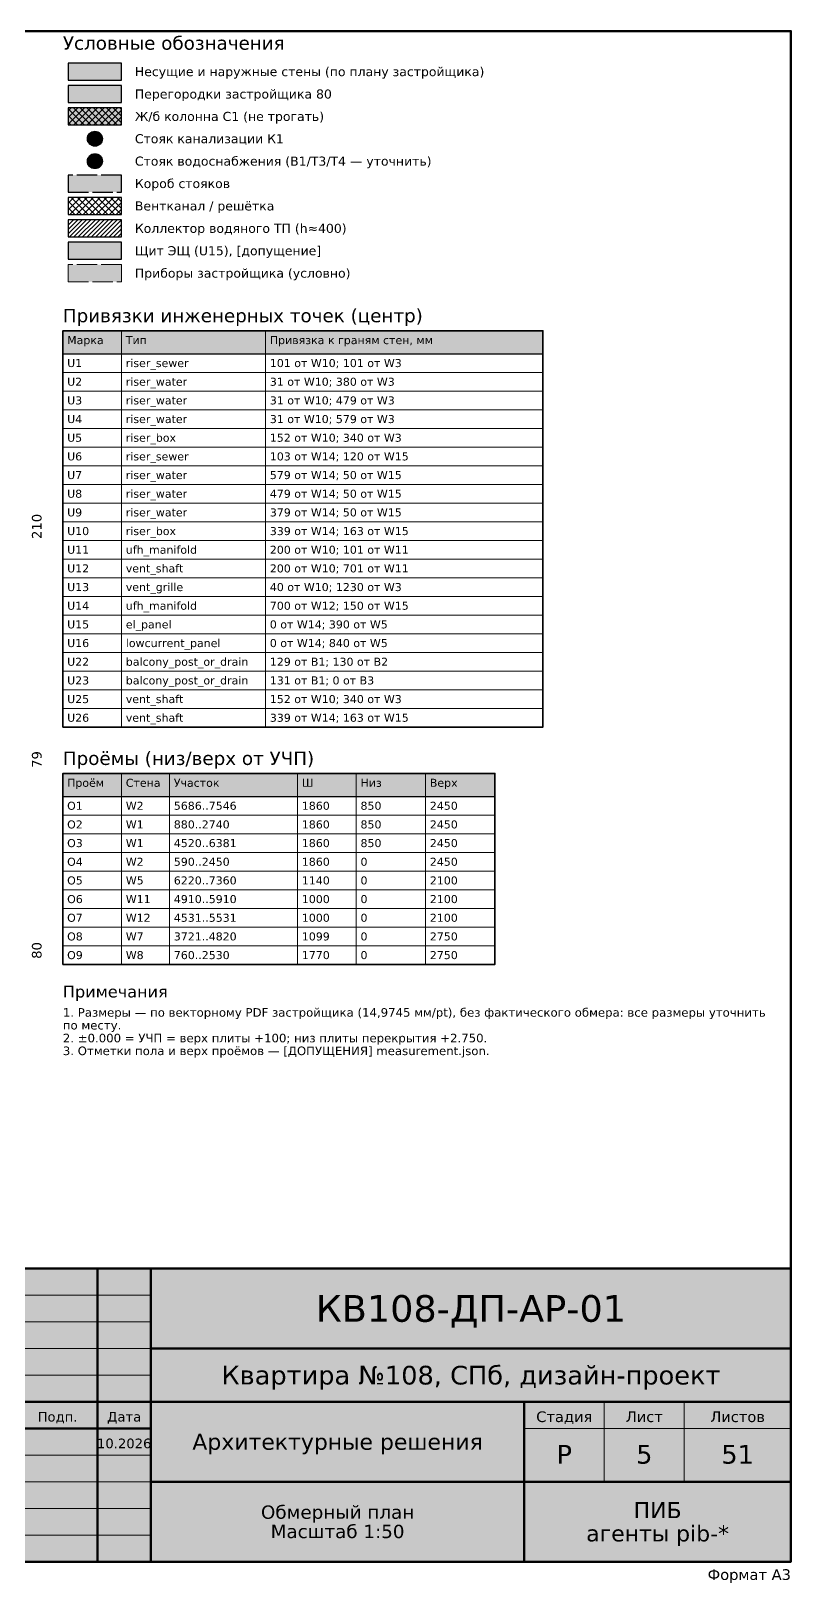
# Model space of a CAD drawing. Header units: millimetres. Extents: x 1000 to 20750, y 51 to 14600.
# Drawn here: x 13627 to 20750, y 51 to 14600 of the extents above; entities that cross this region are included whole.
import ezdxf
from ezdxf.enums import TextEntityAlignment as Align

# ---------------------------------------------------------------- set-up
doc = ezdxf.new("R2010")
doc.units = ezdxf.units.MM
doc.linetypes.add('DASHED', pattern=[1.524, 1.27, -0.254])
for name, color, linetype in [('DIM', 7, 'CONTINUOUS'), ('FRAME', 7, 'CONTINUOUS'), ('TEXT', 7, 'CONTINUOUS')]:
    doc.layers.add(name, color=color, linetype=linetype)
doc.styles.add('GOST', font='DejaVuSans.ttf')

msp = doc.modelspace()

# ---------------------------------------------------------------- hatches: boundary and pattern name
at = {"layer": 'FRAME', "true_color": 0xffffff}
h = msp.add_hatch(color=7, dxfattribs=at)
h.dxf.hatch_style = 1
h.paths.add_polyline_path([(11500, 250), (20750, 250), (20750, 3000), (11500, 3000)])
at = {"layer": 'TEXT', "true_color": 0x262626}
h = msp.add_hatch(color=7, dxfattribs=at)
h.dxf.hatch_style = 1
h.paths.add_polyline_path([(13975, 14140), (14475, 14140), (14475, 14300), (13975, 14300)])
at = {"layer": 'TEXT', "true_color": 0x6e6e6e}
h = msp.add_hatch(color=7, dxfattribs=at)
h.dxf.hatch_style = 1
h.paths.add_polyline_path([(13975, 13930), (14475, 13930), (14475, 14090), (13975, 14090)])
at = {"layer": 'TEXT', "true_color": 0x333333}
h = msp.add_hatch(dxfattribs=at)
h.set_pattern_fill('ANSI37', scale=13.75)
h.paths.add_polyline_path([(13975, 13720), (14475, 13720), (14475, 13880), (13975, 13880)])
at = {"layer": 'TEXT', "true_color": 0xd9d9d9, "transparency": 33554559}
h = msp.add_hatch(color=7, dxfattribs=at)
h.dxf.hatch_style = 1
h.paths.add_polyline_path([(13975, 13720), (14475, 13720), (14475, 13880), (13975, 13880)])
at = {"layer": 'TEXT', "true_color": 0xffffff}
h = msp.add_hatch(color=7, dxfattribs=at)
h.dxf.hatch_style = 1
edge = h.paths.add_edge_path()
edge.add_arc((14225, 13590), 70, 0, 360)
at = {"layer": 'TEXT', "true_color": 0x6b3d1f}
h = msp.add_hatch(color=7, dxfattribs=at)
h.dxf.hatch_style = 1
edge = h.paths.add_edge_path()
edge.add_arc((14225, 13590), 31.5, 0, 360)
at = {"layer": 'TEXT', "true_color": 0xffffff}
h = msp.add_hatch(color=7, dxfattribs=at)
h.dxf.hatch_style = 1
edge = h.paths.add_edge_path()
edge.add_arc((14225, 13380), 70, 0, 360)
h = msp.add_hatch(color=7, dxfattribs=at)
h.dxf.hatch_style = 1
h.paths.add_polyline_path([(13975, 13090), (14475, 13090), (14475, 13250), (13975, 13250)])
at = {"layer": 'TEXT', "true_color": 0xd35400}
h = msp.add_hatch(dxfattribs=at)
h.set_pattern_fill('ANSI37', scale=13.75)
h.paths.add_polyline_path([(13975, 12880), (14475, 12880), (14475, 13040), (13975, 13040)])
at = {"layer": 'TEXT', "true_color": 0x2e8b57}
h = msp.add_hatch(dxfattribs=at)
h.set_pattern_fill('ANSI31', scale=9.16667)
h.paths.add_polyline_path([(13975, 12670), (14475, 12670), (14475, 12830), (13975, 12830)])
at = {"layer": 'TEXT', "true_color": 0xc0392b}
h = msp.add_hatch(color=7, dxfattribs=at)
h.dxf.hatch_style = 1
h.paths.add_polyline_path([(13975, 12460), (14475, 12460), (14475, 12620), (13975, 12620)])
at = {"layer": 'TEXT', "true_color": 0xffffff}
h = msp.add_hatch(color=7, dxfattribs=at)
h.dxf.hatch_style = 1
h.paths.add_polyline_path([(13975, 12250), (14475, 12250), (14475, 12410), (13975, 12410)])
at = {"layer": 'TEXT', "true_color": 0xe6e6e6}
h = msp.add_hatch(color=7, dxfattribs=at)
h.dxf.hatch_style = 1
h.paths.add_polyline_path([(13925, 11575), (18425, 11575), (18425, 11790), (13925, 11790)])
h = msp.add_hatch(color=7, dxfattribs=at)
h.dxf.hatch_style = 1
h.paths.add_polyline_path([(13925, 7425), (17975, 7425), (17975, 7640), (13925, 7640)])

# ---------------------------------------------------------------- linework, layer by layer
at = {"layer": 'FRAME', "color": 7, "lineweight": 50}
for points in [[(1000, 250), (20750, 250), (20750, 14600), (1000, 14600)], [(11500, 250), (20750, 250), (20750, 3000), (11500, 3000)]]:
    msp.add_lwpolyline(points, close=True, dxfattribs=at)
for points in [[(14250, 250), (14250, 3000)], [(14750, 250), (14750, 3000)], [(14750, 2250), (20750, 2250)], [(11500, 1750), (14750, 1750)], [(14750, 1750), (20750, 1750)], [(18250, 250), (18250, 1750)], [(11500, 1500), (14750, 1500)], [(14750, 1000), (20750, 1000)]]:
    msp.add_lwpolyline(points, dxfattribs=at)
at = {"layer": 'FRAME', "color": 7, "lineweight": 20}
for points in [[(11500, 2750), (14750, 2750)], [(11500, 2500), (14750, 2500)], [(11500, 2250), (14750, 2250)], [(11500, 2000), (14750, 2000)], [(19000, 1000), (19000, 1750)], [(19750, 1000), (19750, 1750)], [(18250, 1500), (20750, 1500)], [(11500, 1250), (14750, 1250)], [(11500, 1000), (14750, 1000)], [(11500, 750), (14750, 750)], [(11500, 500), (14750, 500)]]:
    msp.add_lwpolyline(points, dxfattribs=at)
at = {"layer": 'TEXT', "color": 7, "lineweight": 30}
for points in [[(13975, 14140), (14475, 14140), (14475, 14300), (13975, 14300)], [(13975, 13930), (14475, 13930), (14475, 14090), (13975, 14090)], [(13975, 13720), (14475, 13720), (14475, 13880), (13975, 13880)]]:
    msp.add_lwpolyline(points, close=True, dxfattribs=at)
at = {"layer": 'TEXT', "linetype": 'DASHED', "lineweight": 25, "ltscale": 150, "true_color": 0x8a8a8a}
msp.add_lwpolyline([(13975, 13090), (14475, 13090), (14475, 13250), (13975, 13250)], close=True, dxfattribs=at)
at = {"layer": 'TEXT', "lineweight": 30, "true_color": 0xd35400}
msp.add_lwpolyline([(13975, 12880), (14475, 12880), (14475, 13040), (13975, 13040)], close=True, dxfattribs=at)
at = {"layer": 'TEXT', "lineweight": 30, "true_color": 0x2e8b57}
msp.add_lwpolyline([(13975, 12670), (14475, 12670), (14475, 12830), (13975, 12830)], close=True, dxfattribs=at)
at = {"layer": 'TEXT', "lineweight": 30, "true_color": 0xc0392b}
msp.add_lwpolyline([(13975, 12460), (14475, 12460), (14475, 12620), (13975, 12620)], close=True, dxfattribs=at)
at = {"layer": 'TEXT', "linetype": 'DASHED', "lineweight": 15, "ltscale": 150, "true_color": 0x8a8a8a}
msp.add_lwpolyline([(13975, 12250), (14475, 12250), (14475, 12410), (13975, 12410)], close=True, dxfattribs=at)
at = {"layer": 'TEXT', "color": 7, "lineweight": 25}
for points in [[(13925, 11575), (18425, 11575), (18425, 11790), (13925, 11790)], [(13925, 7425), (17975, 7425), (17975, 7640), (13925, 7640)]]:
    msp.add_lwpolyline(points, close=True, dxfattribs=at)
at = {"layer": 'TEXT', "color": 7, "lineweight": 15}
for points in [[(13925, 11790), (13925, 11575)], [(14475, 11790), (14475, 11575)], [(15825, 11790), (15825, 11575)], [(18425, 11790), (18425, 11575)], [(13925, 11575), (13925, 11400)], [(14475, 11575), (14475, 11400)], [(15825, 11575), (15825, 11400)], [(18425, 11575), (18425, 11400)], [(13925, 11400), (13925, 11225)], [(14475, 11400), (14475, 11225)], [(15825, 11400), (15825, 11225)], [(18425, 11400), (18425, 11225)], [(13925, 11225), (13925, 11050)], [(14475, 11225), (14475, 11050)], [(15825, 11225), (15825, 11050)], [(18425, 11225), (18425, 11050)], [(13925, 11050), (13925, 10875)], [(14475, 11050), (14475, 10875)], [(15825, 11050), (15825, 10875)], [(18425, 11050), (18425, 10875)], [(13925, 10875), (13925, 10700)], [(14475, 10875), (14475, 10700)], [(15825, 10875), (15825, 10700)], [(18425, 10875), (18425, 10700)], [(13925, 10700), (13925, 10525)], [(14475, 10700), (14475, 10525)], [(15825, 10700), (15825, 10525)], [(18425, 10700), (18425, 10525)], [(13925, 10525), (13925, 10350)], [(14475, 10525), (14475, 10350)], [(15825, 10525), (15825, 10350)], [(18425, 10525), (18425, 10350)], [(13925, 10350), (13925, 10175)], [(14475, 10350), (14475, 10175)], [(15825, 10350), (15825, 10175)], [(18425, 10350), (18425, 10175)], [(13925, 10175), (13925, 10000)], [(14475, 10175), (14475, 10000)], [(15825, 10175), (15825, 10000)], [(18425, 10175), (18425, 10000)], [(13925, 10000), (13925, 9825)], [(14475, 10000), (14475, 9825)], [(15825, 10000), (15825, 9825)], [(18425, 10000), (18425, 9825)], [(13925, 9825), (13925, 9650)], [(14475, 9825), (14475, 9650)], [(15825, 9825), (15825, 9650)], [(18425, 9825), (18425, 9650)], [(13925, 9650), (13925, 9475)], [(14475, 9650), (14475, 9475)], [(15825, 9650), (15825, 9475)], [(18425, 9650), (18425, 9475)], [(13925, 9475), (13925, 9300)], [(14475, 9475), (14475, 9300)], [(15825, 9475), (15825, 9300)], [(18425, 9475), (18425, 9300)], [(13925, 9300), (13925, 9125)], [(14475, 9300), (14475, 9125)], [(15825, 9300), (15825, 9125)], [(18425, 9300), (18425, 9125)], [(13925, 9125), (13925, 8950)], [(14475, 9125), (14475, 8950)], [(15825, 9125), (15825, 8950)], [(18425, 9125), (18425, 8950)], [(13925, 8950), (13925, 8775)], [(14475, 8950), (14475, 8775)], [(15825, 8950), (15825, 8775)], [(18425, 8950), (18425, 8775)], [(13925, 8775), (13925, 8600)], [(14475, 8775), (14475, 8600)], [(15825, 8775), (15825, 8600)], [(18425, 8775), (18425, 8600)], [(13925, 8600), (13925, 8425)], [(14475, 8600), (14475, 8425)], [(15825, 8600), (15825, 8425)], [(18425, 8600), (18425, 8425)], [(13925, 8425), (13925, 8250)], [(14475, 8425), (14475, 8250)], [(15825, 8425), (15825, 8250)], [(18425, 8425), (18425, 8250)], [(13925, 8250), (13925, 8075)], [(14475, 8250), (14475, 8075)], [(15825, 8250), (15825, 8075)], [(18425, 8250), (18425, 8075)], [(13925, 7640), (13925, 7425)], [(14475, 7640), (14475, 7425)], [(14925, 7640), (14925, 7425)], [(16125, 7640), (16125, 7425)], [(16675, 7640), (16675, 7425)], [(17325, 7640), (17325, 7425)], [(17975, 7640), (17975, 7425)], [(13925, 7425), (13925, 7250)], [(14475, 7425), (14475, 7250)], [(14925, 7425), (14925, 7250)], [(16125, 7425), (16125, 7250)], [(16675, 7425), (16675, 7250)], [(17325, 7425), (17325, 7250)], [(17975, 7425), (17975, 7250)], [(13925, 7250), (13925, 7075)], [(14475, 7250), (14475, 7075)], [(14925, 7250), (14925, 7075)], [(16125, 7250), (16125, 7075)], [(16675, 7250), (16675, 7075)], [(17325, 7250), (17325, 7075)], [(17975, 7250), (17975, 7075)], [(13925, 7075), (13925, 6900)], [(14475, 7075), (14475, 6900)], [(14925, 7075), (14925, 6900)], [(16125, 7075), (16125, 6900)], [(16675, 7075), (16675, 6900)], [(17325, 7075), (17325, 6900)], [(17975, 7075), (17975, 6900)], [(13925, 6900), (13925, 6725)], [(14475, 6900), (14475, 6725)], [(14925, 6900), (14925, 6725)], [(16125, 6900), (16125, 6725)], [(16675, 6900), (16675, 6725)], [(17325, 6900), (17325, 6725)], [(17975, 6900), (17975, 6725)], [(13925, 6725), (13925, 6550)], [(14475, 6725), (14475, 6550)], [(14925, 6725), (14925, 6550)], [(16125, 6725), (16125, 6550)], [(16675, 6725), (16675, 6550)], [(17325, 6725), (17325, 6550)], [(17975, 6725), (17975, 6550)], [(13925, 6550), (13925, 6375)], [(14475, 6550), (14475, 6375)], [(14925, 6550), (14925, 6375)], [(16125, 6550), (16125, 6375)], [(16675, 6550), (16675, 6375)], [(17325, 6550), (17325, 6375)], [(17975, 6550), (17975, 6375)], [(13925, 6375), (13925, 6200)], [(14475, 6375), (14475, 6200)], [(14925, 6375), (14925, 6200)], [(16125, 6375), (16125, 6200)], [(16675, 6375), (16675, 6200)], [(17325, 6375), (17325, 6200)], [(17975, 6375), (17975, 6200)], [(13925, 6200), (13925, 6025)], [(14475, 6200), (14475, 6025)], [(14925, 6200), (14925, 6025)], [(16125, 6200), (16125, 6025)], [(16675, 6200), (16675, 6025)], [(17325, 6200), (17325, 6025)], [(17975, 6200), (17975, 6025)], [(13925, 6025), (13925, 5850)], [(14475, 6025), (14475, 5850)], [(14925, 6025), (14925, 5850)], [(16125, 6025), (16125, 5850)], [(16675, 6025), (16675, 5850)], [(17325, 6025), (17325, 5850)], [(17975, 6025), (17975, 5850)]]:
    msp.add_lwpolyline(points, dxfattribs=at)
at = {"layer": 'TEXT', "color": 7, "lineweight": 35}
for points in [[(13925, 8075), (18425, 8075), (18425, 11790), (13925, 11790)], [(13925, 5850), (17975, 5850), (17975, 7640), (13925, 7640)]]:
    msp.add_lwpolyline(points, close=True, dxfattribs=at)
at = {"layer": 'TEXT', "color": 7, "lineweight": 15}
for points in [[(13925, 11400), (18425, 11400), (18425, 11575), (13925, 11575)], [(13925, 11225), (18425, 11225), (18425, 11400), (13925, 11400)], [(13925, 11050), (18425, 11050), (18425, 11225), (13925, 11225)], [(13925, 10875), (18425, 10875), (18425, 11050), (13925, 11050)], [(13925, 10700), (18425, 10700), (18425, 10875), (13925, 10875)], [(13925, 10525), (18425, 10525), (18425, 10700), (13925, 10700)], [(13925, 10350), (18425, 10350), (18425, 10525), (13925, 10525)], [(13925, 10175), (18425, 10175), (18425, 10350), (13925, 10350)], [(13925, 10000), (18425, 10000), (18425, 10175), (13925, 10175)], [(13925, 9825), (18425, 9825), (18425, 10000), (13925, 10000)], [(13925, 9650), (18425, 9650), (18425, 9825), (13925, 9825)], [(13925, 9475), (18425, 9475), (18425, 9650), (13925, 9650)], [(13925, 9300), (18425, 9300), (18425, 9475), (13925, 9475)], [(13925, 9125), (18425, 9125), (18425, 9300), (13925, 9300)], [(13925, 8950), (18425, 8950), (18425, 9125), (13925, 9125)], [(13925, 8775), (18425, 8775), (18425, 8950), (13925, 8950)], [(13925, 8600), (18425, 8600), (18425, 8775), (13925, 8775)], [(13925, 8425), (18425, 8425), (18425, 8600), (13925, 8600)], [(13925, 8250), (18425, 8250), (18425, 8425), (13925, 8425)], [(13925, 8075), (18425, 8075), (18425, 8250), (13925, 8250)], [(13925, 7250), (17975, 7250), (17975, 7425), (13925, 7425)], [(13925, 7075), (17975, 7075), (17975, 7250), (13925, 7250)], [(13925, 6900), (17975, 6900), (17975, 7075), (13925, 7075)], [(13925, 6725), (17975, 6725), (17975, 6900), (13925, 6900)], [(13925, 6550), (17975, 6550), (17975, 6725), (13925, 6725)], [(13925, 6375), (17975, 6375), (17975, 6550), (13925, 6550)], [(13925, 6200), (17975, 6200), (17975, 6375), (13925, 6375)], [(13925, 6025), (17975, 6025), (17975, 6200), (13925, 6200)], [(13925, 5850), (17975, 5850), (17975, 6025), (13925, 6025)]]:
    msp.add_lwpolyline(points, close=True, dxfattribs=at)
at = {"layer": 'TEXT', "lineweight": 30, "true_color": 0x6b3d1f}
msp.add_circle((14225, 13590), 70, dxfattribs=at)
at = {"layer": 'TEXT', "lineweight": 13, "true_color": 0x6b3d1f}
msp.add_circle((14225, 13590), 31.5, dxfattribs=at)
at = {"layer": 'TEXT', "lineweight": 30, "true_color": 0x1f6fd6}
msp.add_circle((14225, 13380), 70, dxfattribs=at)

# ---------------------------------------------------------------- texts
at = {"layer": 'DIM', "color": 7, "style": 'GOST'}
for s, p in [('210', (13725, 9956)), ('79', (13725, 7771)), ('80', (13725, 5981))]:
    msp.add_text(s, height=90, rotation=90, dxfattribs=at).set_placement(p, align=Align.CENTER)
at = {"layer": 'FRAME', "color": 7, "style": 'GOST'}
for s, height, p in [('КВ108-ДП-АР-01', 250, (17750, 2500)), ('Квартира №108, СПб, дизайн-проект', 175, (17750, 1912)), ('Подп.', 90, (13875, 1565)), ('Дата', 90, (14500, 1565)), ('Стадия', 100, (18625, 1560)), ('Лист', 100, (19375, 1560)), ('Листов', 100, (20250, 1560)), ('10.2026', 90, (14500, 1315)), ('Архитектурные решения', 150, (16500, 1300)), ('Р', 175, (18625, 1170)), ('5', 175, (19375, 1170)), ('51', 175, (20250, 1170)), ('Обмерный план', 125, (16500, 653)), ('ПИБ', 150, (19500, 659)), ('Масштаб 1:50', 125, (16500, 472)), ('агенты pib-*', 150, (19500, 441))]:
    msp.add_text(s, height=height, dxfattribs=at).set_placement(p, align=Align.CENTER)
msp.add_text('Формат A3', height=100, dxfattribs=at).set_placement((20750, 80), align=Align.RIGHT)
at = {"layer": 'TEXT', "color": 7, "style": 'GOST'}
for s, height, p in [('Условные обозначения', 125, (13925, 14425)), ('Несущие и наружные стены (по плану застройщика)', 85, (14600, 14177)), ('Перегородки застройщика 80', 85, (14600, 13967)), ('Ж/б колонна C1 (не трогать)', 85, (14600, 13757)), ('Стояк канализации К1', 85, (14600, 13548)), ('Стояк водоснабжения (В1/Т3/Т4 — уточнить)', 85, (14600, 13338)), ('Короб стояков', 85, (14600, 13128)), ('Вентканал / решётка', 85, (14600, 12918)), ('Коллектор водяного ТП (h≈400)', 85, (14600, 12708)), ('Щит ЭЩ (U15), [допущение]', 85, (14600, 12498)), ('Приборы застройщика (условно)', 85, (14600, 12288)), ('Привязки инженерных точек (центр)', 125, (13925, 11870)), ('Марка', 75, (13965, 11665)), ('Тип', 75, (14515, 11665)), ('Привязка к граням стен, мм', 75, (15865, 11665)), ('U1', 75, (13965, 11450)), ('riser_sewer', 75, (14515, 11450)), ('101 от W10; 101 от W3', 75, (15865, 11450)), ('U2', 75, (13965, 11275)), ('riser_water', 75, (14515, 11275)), ('31 от W10; 380 от W3', 75, (15865, 11275)), ('U3', 75, (13965, 11100)), ('riser_water', 75, (14515, 11100)), ('31 от W10; 479 от W3', 75, (15865, 11100)), ('U4', 75, (13965, 10925)), ('riser_water', 75, (14515, 10925)), ('31 от W10; 579 от W3', 75, (15865, 10925)), ('U5', 75, (13965, 10750)), ('riser_box', 75, (14515, 10750)), ('152 от W10; 340 от W3', 75, (15865, 10750)), ('U6', 75, (13965, 10575)), ('riser_sewer', 75, (14515, 10575)), ('103 от W14; 120 от W15', 75, (15865, 10575)), ('U7', 75, (13965, 10400)), ('riser_water', 75, (14515, 10400)), ('579 от W14; 50 от W15', 75, (15865, 10400)), ('U8', 75, (13965, 10225)), ('riser_water', 75, (14515, 10225)), ('479 от W14; 50 от W15', 75, (15865, 10225)), ('U9', 75, (13965, 10050)), ('riser_water', 75, (14515, 10050)), ('379 от W14; 50 от W15', 75, (15865, 10050)), ('U10', 75, (13965, 9875)), ('riser_box', 75, (14515, 9875)), ('339 от W14; 163 от W15', 75, (15865, 9875)), ('U11', 75, (13965, 9700)), ('ufh_manifold', 75, (14515, 9700)), ('200 от W10; 101 от W11', 75, (15865, 9700)), ('vent_shaft', 75, (14515, 9525)), ('U12', 75, (13965, 9525)), ('200 от W10; 701 от W11', 75, (15865, 9525)), ('U13', 75, (13965, 9350)), ('vent_grille', 75, (14515, 9350)), ('40 от W10; 1230 от W3', 75, (15865, 9350)), ('U14', 75, (13965, 9175)), ('ufh_manifold', 75, (14515, 9175)), ('700 от W12; 150 от W15', 75, (15865, 9175)), ('U15', 75, (13965, 9000)), ('el_panel', 75, (14515, 9000)), ('0 от W14; 390 от W5', 75, (15865, 9000)), ('U16', 75, (13965, 8825)), ('lowcurrent_panel', 75, (14515, 8825)), ('0 от W14; 840 от W5', 75, (15865, 8825)), ('U22', 75, (13965, 8650)), ('balcony_post_or_drain', 75, (14515, 8650)), ('129 от B1; 130 от B2', 75, (15865, 8650)), ('U23', 75, (13965, 8475)), ('balcony_post_or_drain', 75, (14515, 8475)), ('131 от B1; 0 от B3', 75, (15865, 8475)), ('U25', 75, (13965, 8300)), ('vent_shaft', 75, (14515, 8300)), ('152 от W10; 340 от W3', 75, (15865, 8300)), ('U26', 75, (13965, 8125)), ('vent_shaft', 75, (14515, 8125)), ('339 от W14; 163 от W15', 75, (15865, 8125)), ('Проёмы (низ/верх от УЧП)', 125, (13925, 7720)), ('Проём', 75, (13965, 7515)), ('Стена', 75, (14515, 7515)), ('Участок', 75, (14965, 7515)), ('Ш', 75, (16165, 7515)), ('Низ', 75, (16715, 7515)), ('Верх', 75, (17365, 7515)), ('O1', 75, (13965, 7300)), ('W2', 75, (14515, 7300)), ('5686..7546', 75, (14965, 7300)), ('1860', 75, (16165, 7300)), ('850', 75, (16715, 7300)), ('2450', 75, (17365, 7300)), ('O2', 75, (13965, 7125)), ('W1', 75, (14515, 7125)), ('880..2740', 75, (14965, 7125)), ('1860', 75, (16165, 7125)), ('850', 75, (16715, 7125)), ('2450', 75, (17365, 7125)), ('O3', 75, (13965, 6950)), ('W1', 75, (14515, 6950)), ('4520..6381', 75, (14965, 6950)), ('1860', 75, (16165, 6950)), ('850', 75, (16715, 6950)), ('2450', 75, (17365, 6950)), ('O4', 75, (13965, 6775)), ('W2', 75, (14515, 6775)), ('590..2450', 75, (14965, 6775)), ('1860', 75, (16165, 6775)), ('0', 75, (16715, 6775)), ('2450', 75, (17365, 6775)), ('O5', 75, (13965, 6600)), ('W5', 75, (14515, 6600)), ('6220..7360', 75, (14965, 6600)), ('1140', 75, (16165, 6600)), ('0', 75, (16715, 6600)), ('2100', 75, (17365, 6600)), ('O6', 75, (13965, 6425)), ('W11', 75, (14515, 6425)), ('4910..5910', 75, (14965, 6425)), ('1000', 75, (16165, 6425)), ('0', 75, (16715, 6425)), ('2100', 75, (17365, 6425)), ('O7', 75, (13965, 6250)), ('W12', 75, (14515, 6250)), ('4531..5531', 75, (14965, 6250)), ('1000', 75, (16165, 6250)), ('0', 75, (16715, 6250)), ('2100', 75, (17365, 6250)), ('O8', 75, (13965, 6075)), ('W7', 75, (14515, 6075)), ('3721..4820', 75, (14965, 6075)), ('1099', 75, (16165, 6075)), ('0', 75, (16715, 6075)), ('2750', 75, (17365, 6075)), ('O9', 75, (13965, 5900)), ('W8', 75, (14515, 5900)), ('760..2530', 75, (14965, 5900)), ('1770', 75, (16165, 5900)), ('0', 75, (16715, 5900)), ('2750', 75, (17365, 5900)), ('Примечания', 110, (13925, 5540)), ('1. Размеры — по векторному PDF застройщика (14,9745 мм/pt), без фактического обмера: все размеры уточнить', 80, (13925, 5360)), ('по месту.', 80, (13925, 5240)), ('2. ±0.000 = УЧП = верх плиты +100; низ плиты перекрытия +2.750.', 80, (13925, 5120)), ('3. Отметки пола и верх проёмов — [ДОПУЩЕНИЯ] measurement.json.', 80, (13925, 5000))]:
    msp.add_text(s, height=height, dxfattribs=at).set_placement(p)

doc.saveas('drawing.dxf')
